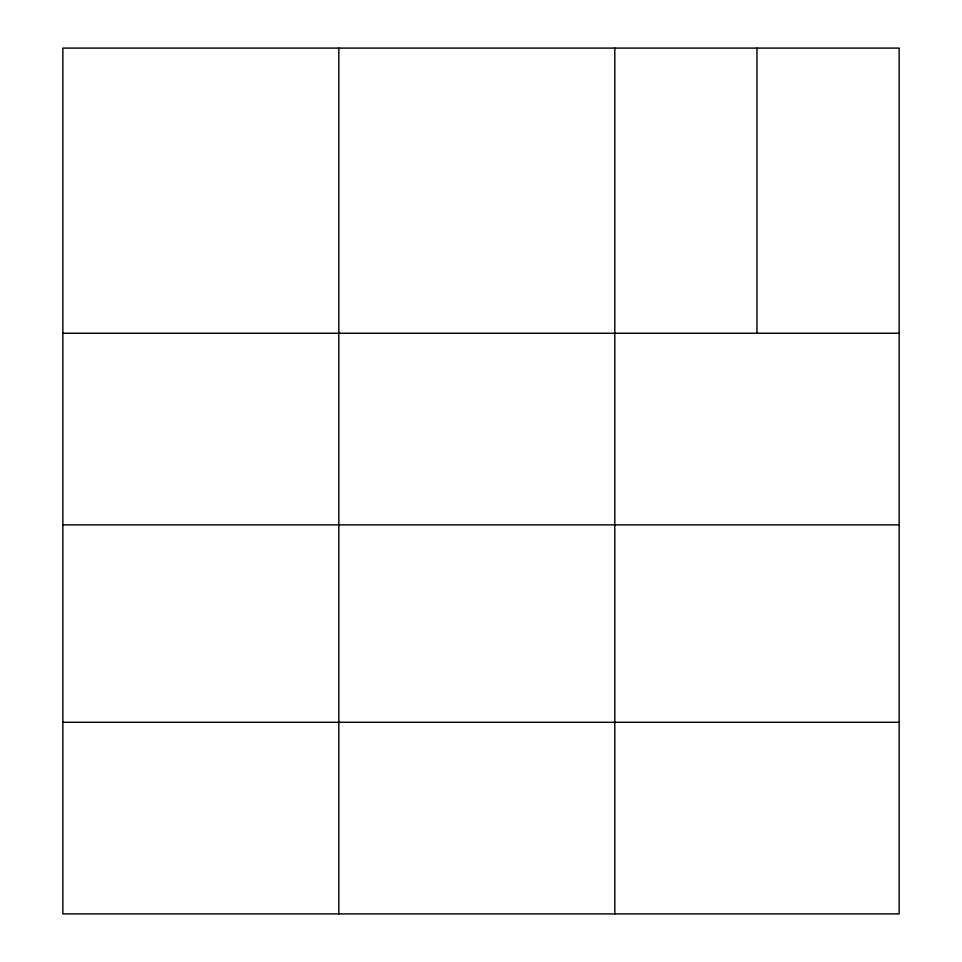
<?xml version="1.0" encoding="UTF-8"?>
<svg xmlns="http://www.w3.org/2000/svg" width="962" height="962" viewBox="0 0 962 962"><rect width="100%" height="100%" fill="white"/><g stroke="black" fill="none" stroke-linecap="round" stroke-linejoin="round"><path stroke-width="1.44" d="M899.145 524.867L899.145 48.1L62.855 48.1L62.855 913.9L899.145 913.9L899.145 524.867L62.855 524.867M62.855 333.249L899.145 333.249M62.855 722.282L899.145 722.282M756.974 48.1L756.974 333.249M614.802 48.1L614.802 913.9M338.828 48.1L338.828 913.9"/></g></svg>
